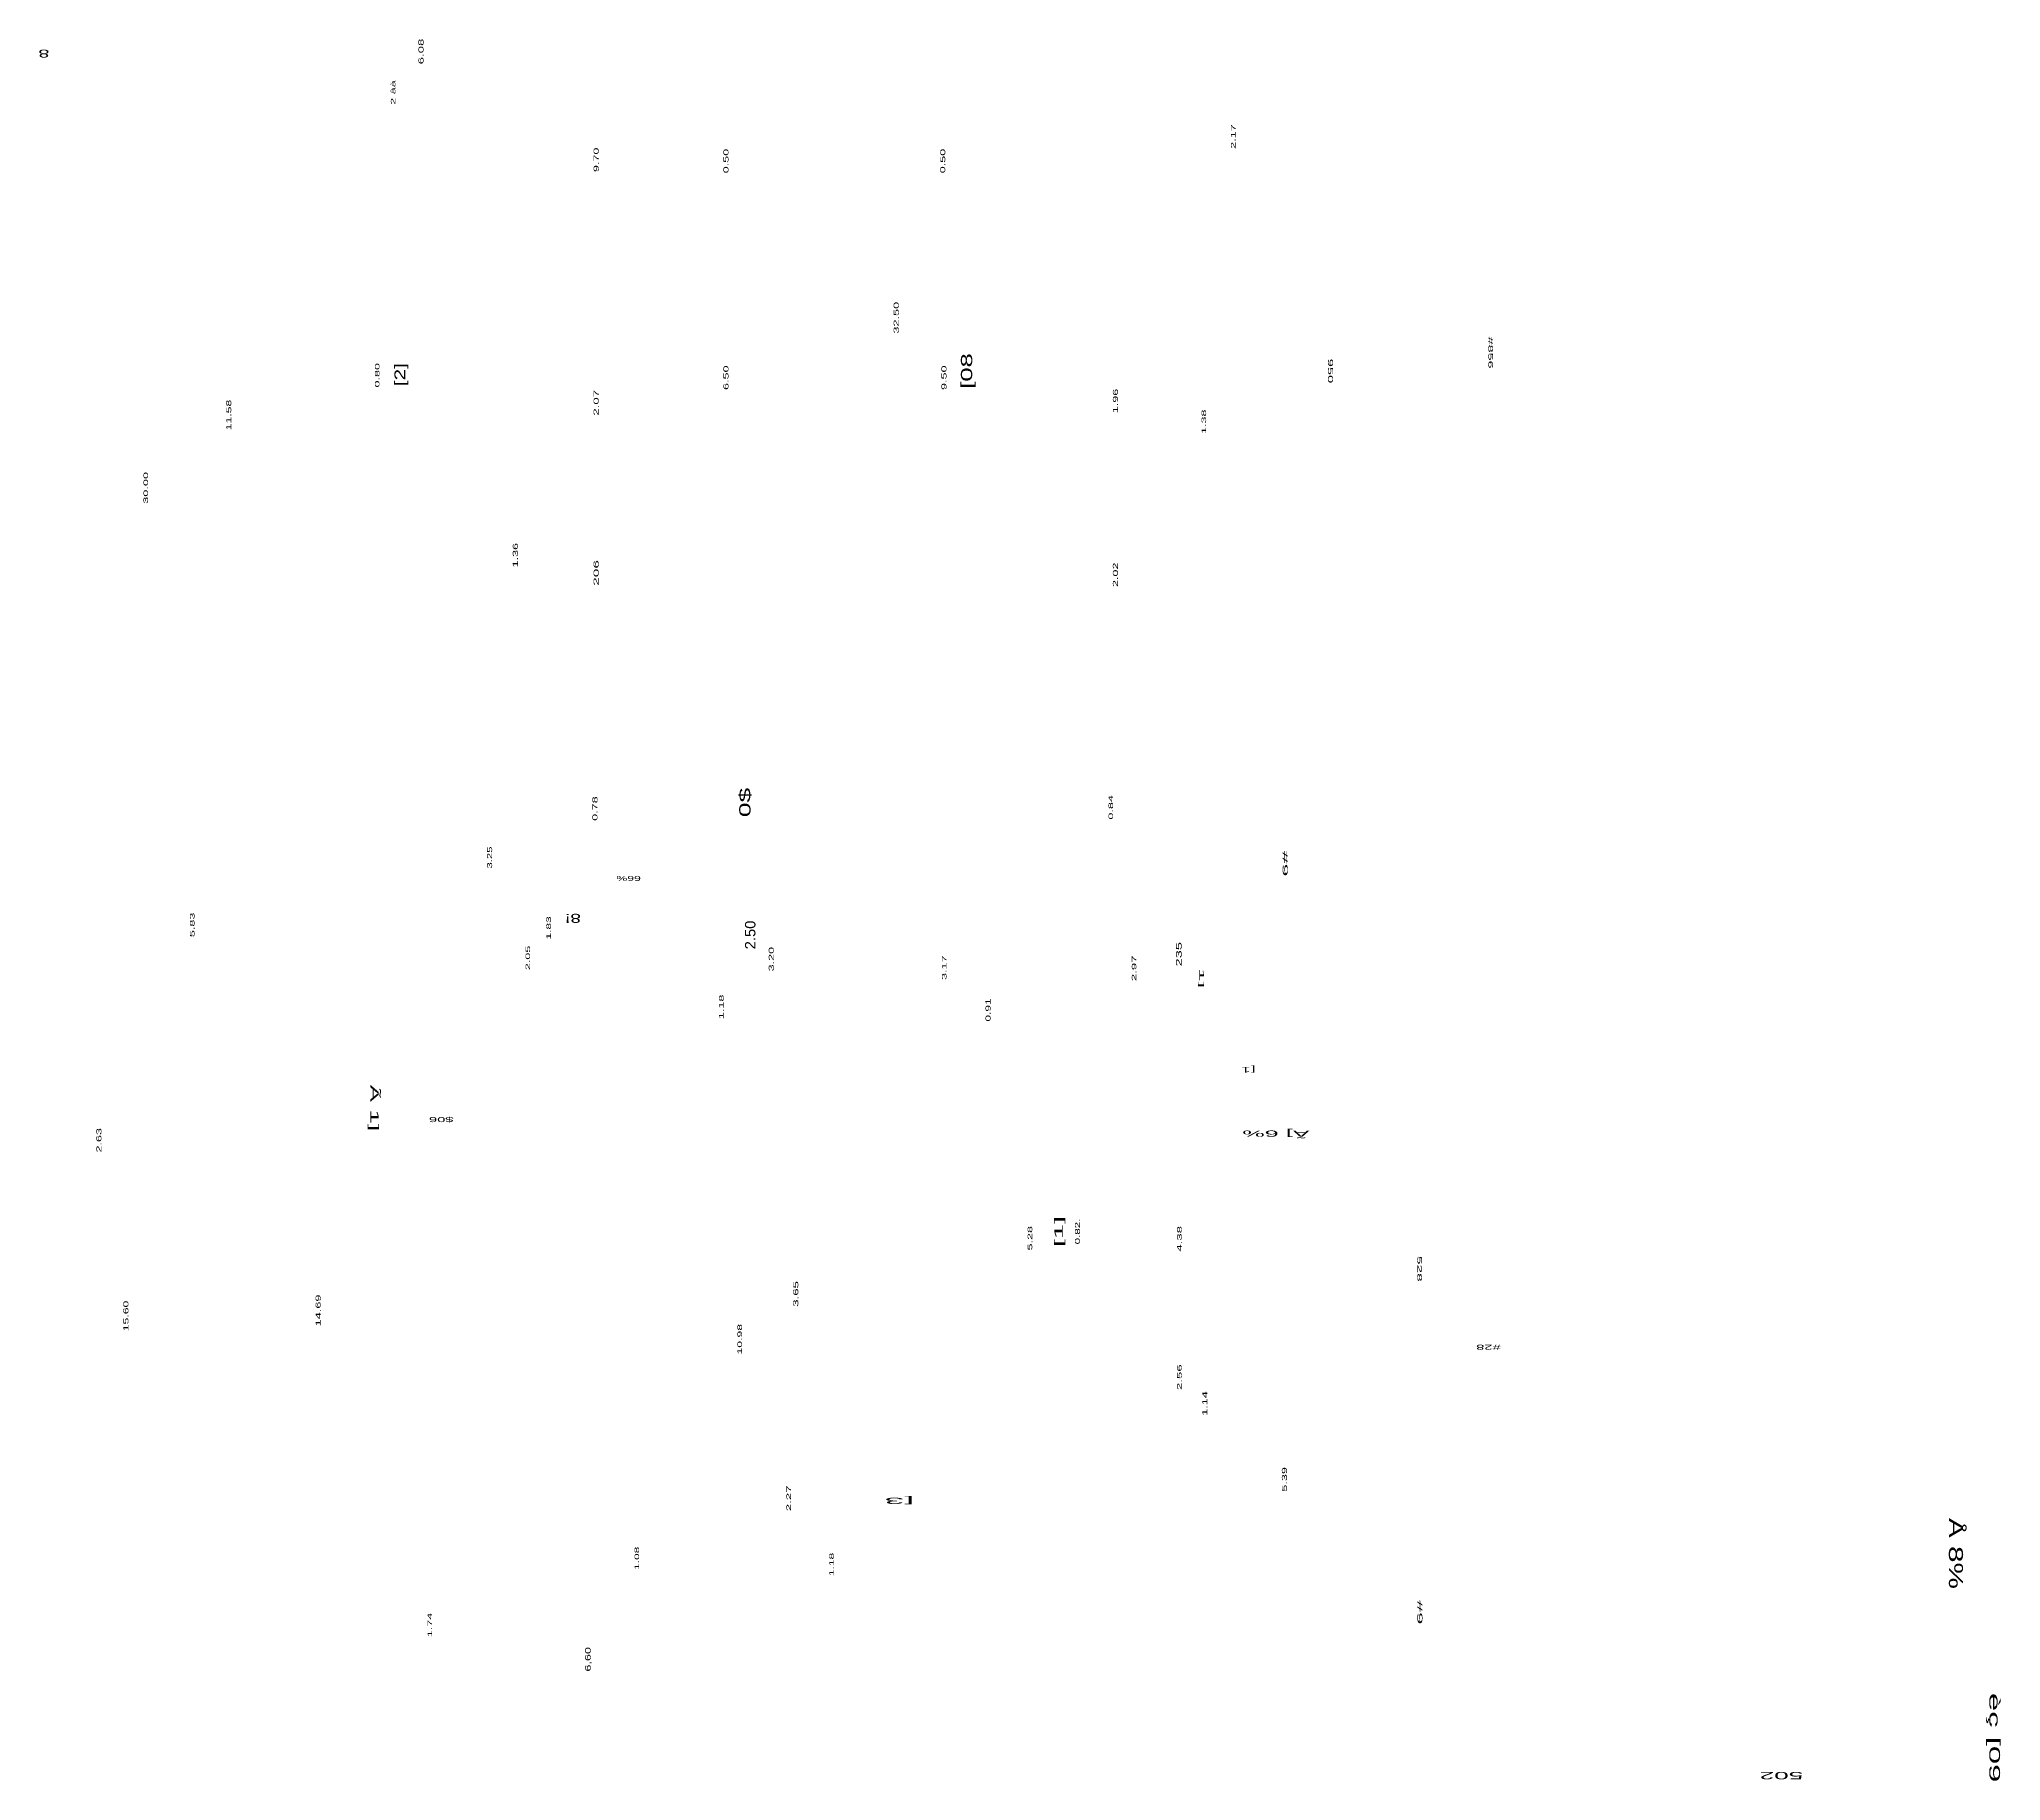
# Model space of a CAD drawing. Header units: millimetres. Extents: x 0 to 150324, y -100295 to 111760.
# Drawn here: x 41839 to 150324, y -100295 to -3926 of the extents above; entities that cross this region are included whole.
import ezdxf
from ezdxf.enums import TextEntityAlignment as Align

# ---------------------------------------------------------------- set-up
doc = ezdxf.new("R2010")
doc.units = ezdxf.units.MM
doc.layers.add('A-TEXT-OCR', color=3, linetype='Continuous')

msp = doc.modelspace()

# ---------------------------------------------------------------- texts
at = {"layer": 'A-TEXT-OCR'}
for s, height, rotation, p, p2 in [('6.08', 280.4, 90, (63094, -5317), (63094, -3895)), ('8', 436, 180, (42401, -4504), (41791, -4504)), ('2 âà', 249.3, 90, (61536, -7552), (61536, -6198)), ('2.17', 249.3, 90, (108001, -9991), (108001, -8636)), ('9.70', 280.4, 90, (72779, -11278), (72779, -9923)), ('0.50', 280.4, 90, (79959, -11345), (79959, -9991)), ('0.50', 280.4, 90, (91948, -11345), (91948, -9991)), ('32.50', 280.4, 90, (89374, -20218), (89374, -18457)), ('#856', 249.3, 270, (121988, -20388), (121988, -22149)), ('[08', 623.1, 90, (93438, -23266), (93438, -21302)), ('950', 280.4, 270, (113115, -21607), (113115, -22962)), ('0.80', 249.3, 90, (60655, -23199), (60655, -21844)), ('[2]', 592, 90, (62078, -23131), (62078, -21844)), ('6.50', 280.4, 90, (79959, -23334), (79959, -21979)), ('9.50', 280.4, 90, (92016, -23334), (92016, -21979)), ('2.07', 280.4, 90, (72779, -24757), (72779, -23334)), ('1.96', 280.4, 90, (101498, -24621), (101498, -23266)), ('11.58', 280.4, 90, (52459, -25569), (52459, -23876)), ('1.38', 249.3, 90, (106375, -25773), (106375, -24418)), ('30.00', 249.3, 90, (47854, -29633), (47854, -27872)), ('1.36', 280.4, 90, (68309, -33155), (68309, -31801)), ('206', 280.4, 90, (72779, -34171), (72779, -32749)), ('2.02', 280.4, 90, (101498, -34239), (101498, -32885)), ('0$', 623.1, 90, (81178, -46973), (81178, -45347)), ('0.78', 280.4, 90, (72712, -47176), (72712, -45822)), ('0.84', 249.3, 90, (101227, -47109), (101227, -45754)), ('3.25', 280.4, 90, (66887, -49818), (66887, -48599)), ('#9', 280.4, 270, (110609, -48836), (110609, -50258)), ('66%', 280.4, 180, (75116, -50224), (73762, -50224)), ('5.83', 249.3, 90, (50427, -53611), (50427, -52256)), ('1.83', 249.3, 90, (70138, -53746), (70138, -52459)), ('8!', 498.5, 180, (71797, -52324), (70917, -52324)), ('2.50', 576.4, 90, (81449, -54288), (81449, -52697)), ('2.05', 249.3, 90, (68986, -55440), (68986, -54085)), ('3.20', 280.4, 90, (82465, -55507), (82465, -54153)), ('235', 311.6, 90, (105021, -55237), (105021, -53882)), ('3.17', 249.3, 90, (92016, -55982), (92016, -54627)), ('2.97', 249.3, 90, (102514, -56049), (102514, -54627)), ('1]', 249.3, 270, (106003, -55338), (106003, -56422)), ('1.18', 249.3, 90, (79688, -58149), (79688, -56794)), ('0.91', 280.4, 90, (94454, -58285), (94454, -56998)), ('[1', 311.6, 180, (109118, -60791), (108306, -60791)), ('Ã 1]', 467.4, 270, (60147, -61773), (60147, -64347)), ('$06', 280.4, 180, (64753, -63568), (63398, -63568)), ('2.63', 280.4, 90, (45280, -65532), (45280, -64177)), ('Ã] 6%', 342.7, 180, (112099, -64313), (108373, -64313)), ('[1]', 467.4, 90, (98450, -70747), (98450, -69054)), ('0.82.', 280.4, 90, (99399, -70612), (99399, -69190)), ('5.28', 249.3, 90, (96757, -70951), (96757, -69596)), ('4.38', 249.3, 90, (105021, -71018), (105021, -69596)), ('528', 249.3, 270, (118059, -71255), (118059, -72678)), ('3.65', 280.4, 90, (83820, -74066), (83820, -72644)), ('15.60', 280.4, 90, (46770, -75421), (46770, -73728)), ('14.69', 280.4, 90, (57404, -75150), (57404, -73389)), ('10.98', 249.3, 90, (80704, -76708), (80704, -75015)), ('#28', 280.4, 180, (122665, -76166), (121310, -76166)), ('2.56', 249.3, 90, (105021, -78672), (105021, -77250)), ('1.14', 280.4, 90, (106443, -80095), (106443, -78740)), ('5.39', 280.4, 90, (110846, -84294), (110846, -82939)), ('2.27', 249.3, 90, (83414, -85378), (83414, -83955)), ('[3', 342.7, 180, (90221, -84633), (88595, -84633)), ('Å 8%', 778.9, 270, (147455, -85750), (147455, -89679)), ('1.08', 249.3, 90, (75015, -88629), (75015, -87342)), ('1.18', 249.3, 90, (85784, -88968), (85784, -87681)), ('1.74', 249.3, 90, (63568, -92354), (63568, -91000)), ('#9', 280.4, 270, (118059, -90289), (118059, -91643)), ('6,60', 311.6, 90, (72339, -94251), (72339, -92896)), ('èç [09', 592, 270, (149691, -95436), (149691, -100381)), ('502', 405, 180, (139395, -99805), (136991, -99805))]:
    msp.add_text(s, height=height, rotation=rotation, dxfattribs=at).set_placement(p, p2, align=Align.FIT)

doc.saveas('drawing.dxf')
